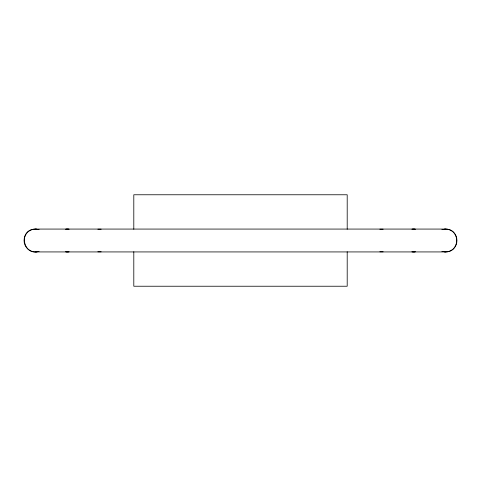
<?xml version="1.0" encoding="UTF-8"?>
<svg xmlns="http://www.w3.org/2000/svg" width="481" height="481" viewBox="0 0 481 481"><rect width="100%" height="100%" fill="white"/><g stroke="black" fill="none" stroke-linecap="round" stroke-linejoin="round"><path stroke-width="0.72" d="M39.123 251.335C22.992 256.776 17.821 229.215 35.48 229.07L445.52 229.07C460.365 228.782 460.365 252.218 445.52 251.93L35.48 251.93M441.877 229.665L445.52 229.07M65.837 229.19L69.15 229.19M97.847 229.19L101.16 229.19M69.15 251.81L65.837 251.81M101.16 251.81L97.847 251.81M379.84 229.19L383.153 229.19M411.85 229.19L415.163 229.19M383.153 251.81L379.84 251.81M415.163 251.81L411.85 251.81M35.48 229.07L39.123 229.665M445.52 251.93L441.877 251.335M347.198 229.257L347.198 194.769L133.802 194.769L133.802 229.257M347.198 251.743L347.198 286.231L133.802 286.231L133.802 251.743M36.508 251.888A11.43 11.43 0 0 1 24.05 240.5A11.43 11.43 0 0 1 36.508 229.112M444.492 229.112A11.43 11.43 0 0 1 456.95 240.5A11.43 11.43 0 0 1 444.492 251.888M415.211 251.803A11.43 11.43 0 0 1 412.482 251.888M412.482 229.112A11.43 11.43 0 0 1 415.211 229.196M68.518 251.888A11.43 11.43 0 0 1 65.789 251.803M65.789 229.196A11.43 11.43 0 0 1 68.518 229.112"/></g></svg>
